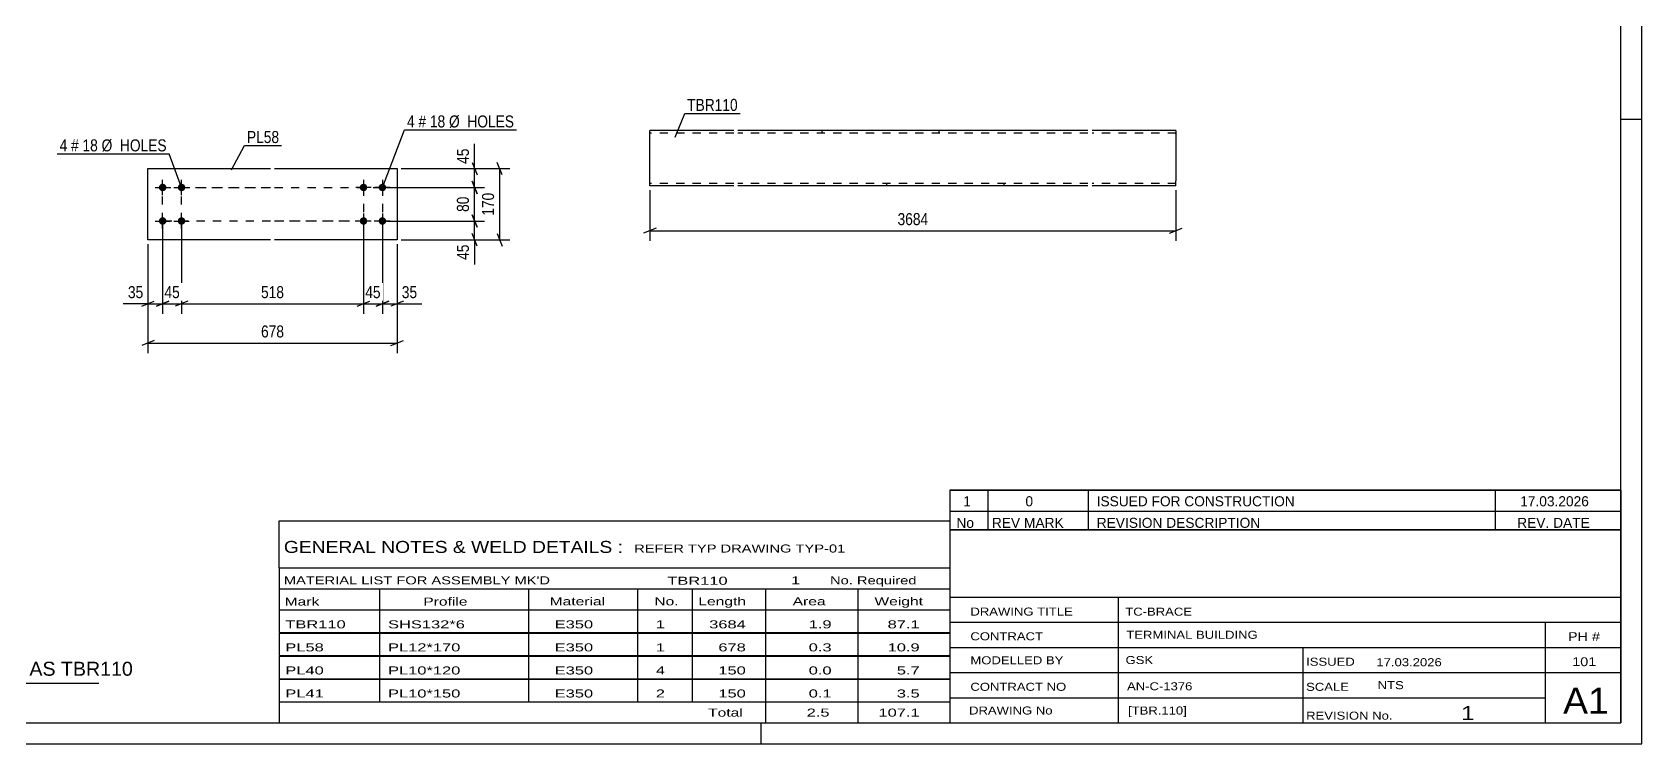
# Model space of a CAD drawing. Header units: millimetres. Extents: x 0 to 594, y 0 to 420.
# Drawn here: x 210.1 to 594, y 0 to 169.8 of the extents above; entities that cross this region are included whole.
import ezdxf

# ---------------------------------------------------------------- set-up
doc = ezdxf.new("R2010")
doc.units = ezdxf.units.MM
doc.linetypes.add('DXK_LINE_DOT2', pattern=[3.9198, 1.9599, -1.9599])
doc.styles.add('Arial', font='ARIAL.TTF', dxfattribs={"height": 0.2})
doc.styles.add('Arial Narrow', font='ARIALN.TTF', dxfattribs={"height": 0.2})

# ---------------------------------------------------------------- blocks, each defined once
blk = doc.blocks.new('Unknown-581559896-1128')
at = {"color": 5, "linetype": 'Continuous'}
for p, q in [((594, 0), (594, 420)), ((589, 5), (589, 415)), ((594, 149), (589, 149)), ((5, 5), (589, 5)), ((384, 0), (384, 5)), ((0, 0), (594, 0))]:
    blk.add_line(p, q, dxfattribs=at)
blk = doc.blocks.new('Part-581559896-3650 - 3649')
at = {"color": 2, "linetype": 'Continuous'}
for p, q in [((237.75, 137.28), (266.95, 137.28)), ((237.75, 120.28), (237.75, 137.28)), ((267.95, 137.28), (297.15, 137.28)), ((297.15, 137.28), (297.15, 120.28)), ((266.95, 120.28), (237.75, 120.28)), ((297.15, 120.28), (267.95, 120.28))]:
    blk.add_line(p, q, dxfattribs=at)
blk = doc.blocks.new('Bolt-581559896-3651 - 3649')
at = {"linetype": 'Continuous'}
for points in [[(289.15, 131.88, -1), (289.15, 133.68, -1)], [(293.65, 131.88, -1), (293.65, 133.68, -1)], [(289.15, 123.88, -1), (289.15, 125.68, -1)], [(293.65, 123.88, -1), (293.65, 125.68, -1)]]:
    blk.add_hatch(color=1, dxfattribs=at).paths.add_polyline_path(points)
at = {"color": 1, "linetype": 'Continuous'}
for p, q in [((289.15, 134.58), (289.15, 130.98)), ((293.65, 134.58), (293.65, 130.98)), ((290.95, 132.78), (287.35, 132.78)), ((295.45, 132.78), (291.85, 132.78)), ((290.95, 124.78), (287.35, 124.78)), ((289.15, 126.58), (289.15, 122.98)), ((295.45, 124.78), (291.85, 124.78)), ((293.65, 126.58), (293.65, 122.98))]:
    blk.add_line(p, q, dxfattribs=at)
blk = doc.blocks.new('Bolt-581559896-3652 - 3649')
at = {"linetype": 'Continuous'}
for points in [[(241.25, 133.68, -1), (241.25, 131.88, -1)], [(245.75, 133.68, -1), (245.75, 131.88, -1)], [(241.25, 125.68, -1), (241.25, 123.88, -1)], [(245.75, 125.68, -1), (245.75, 123.88, -1)]]:
    blk.add_hatch(color=1, dxfattribs=at).paths.add_polyline_path(points)
at = {"color": 1, "linetype": 'Continuous'}
for p, q in [((241.25, 130.98), (241.25, 134.58)), ((245.75, 130.98), (245.75, 134.58)), ((239.45, 132.78), (243.05, 132.78)), ((243.95, 132.78), (247.55, 132.78)), ((239.45, 124.78), (243.05, 124.78)), ((241.25, 122.98), (241.25, 126.58)), ((243.95, 124.78), (247.55, 124.78)), ((245.75, 122.98), (245.75, 126.58))]:
    blk.add_line(p, q, dxfattribs=at)
blk = doc.blocks.new('Part-581559896-1241 - 1223')
at = {"color": 2, "linetype": 'Continuous'}
for p, q in [((377.44, 146.35), (357.44, 146.35)), ((357.44, 133.24), (357.44, 146.35)), ((461.9, 146.35), (378.44, 146.35)), ((482.9, 146.35), (462.9, 146.35)), ((482.9, 146.35), (482.9, 134.35)), ((357.44, 133.15), (357.44, 133.24)), ((377.44, 133.15), (357.44, 133.15)), ((461.9, 133.15), (378.44, 133.15)), ((482.9, 133.15), (462.9, 133.15)), ((482.9, 133.15), (482.9, 134.35))]:
    blk.add_line(p, q, dxfattribs=at)
at = {"color": 7, "linetype": 'DXK_LINE_DOT2'}
for p, q in [((398.44, 146.35), (398.44, 145.75)), ((426.37, 146.35), (426.37, 145.75)), ((377.44, 145.75), (357.44, 145.75)), ((461.9, 145.75), (378.44, 145.75)), ((482.9, 145.75), (462.9, 145.75)), ((482.9, 145.75), (482.9, 145.7)), ((482.9, 145.7), (482.9, 145.75)), ((482.9, 145.61), (482.9, 145.7)), ((482.9, 145.7), (482.9, 145.61)), ((357.44, 133.75), (357.44, 133.79)), ((377.44, 133.75), (357.44, 133.75)), ((461.9, 133.75), (378.44, 133.75)), ((413.97, 133.15), (413.97, 133.75)), ((441.9, 133.15), (441.9, 133.75)), ((482.9, 133.75), (462.9, 133.75)), ((482.9, 133.79), (482.9, 134.12)), ((482.9, 133.75), (482.9, 133.79))]:
    blk.add_line(p, q, dxfattribs=at)
blk = doc.blocks.new('Rectangle-581559896-3824 - 3649')
at = {"color": 1, "linetype": 'DXK_LINE_DOT2'}
for p, q in [((241.25, 132.78), (266.95, 132.78)), ((241.25, 124.78), (241.25, 132.78)), ((267.95, 132.78), (293.65, 132.78)), ((293.65, 132.78), (293.65, 124.78)), ((266.95, 124.78), (241.25, 124.78)), ((293.65, 124.78), (267.95, 124.78))]:
    blk.add_line(p, q, dxfattribs=at)
blk = doc.blocks.new('Rectangle-581559896-3834 - 3649')
at = {"color": 1, "linetype": 'DXK_LINE_DOT2'}
for p, q in [((245.75, 132.78), (266.95, 132.78)), ((245.75, 124.78), (245.75, 132.78)), ((267.95, 132.78), (289.15, 132.78)), ((289.15, 132.78), (289.15, 124.78)), ((266.95, 124.78), (245.75, 124.78)), ((289.15, 124.78), (267.95, 124.78))]:
    blk.add_line(p, q, dxfattribs=at)
blk = doc.blocks.new('StraightDimension-581559896-3657 - 3649')
at = {"color": 7, "linetype": 'Continuous'}
for p, q in [((293.65, 123.78), (293.65, 102.62)), ((297.15, 119.28), (297.15, 102.62)), ((292.15, 104.42), (295.15, 105.62)), ((293.65, 105.02), (297.15, 105.02)), ((298.65, 105.62), (295.65, 104.42))]:
    blk.add_line(p, q, dxfattribs=at)
at = {"color": 0}
blk.add_wipeout([(302.53, 105.77), (302.53, 109.97), (297.68, 109.97), (297.68, 105.77)], dxfattribs=at)
at = {"color": 7, "linetype": 'Continuous'}
blk.add_line((297.15, 105.02), (303.06, 105.02), dxfattribs=at)
blk.add_line((297.15, 105.02), (303.06, 105.02), dxfattribs=at)
at = {"color": 3, "style": 'Arial Narrow'}
blk.add_text('35', height=2.863, dxfattribs=at).set_placement((298.28, 106.37))
blk = doc.blocks.new('StraightDimension-581559896-3658 - 3649')
at = {"color": 7, "linetype": 'Continuous'}
for p, q in [((289.15, 123.78), (289.15, 102.62)), ((293.65, 123.78), (293.65, 102.62)), ((287.65, 104.42), (290.65, 105.62)), ((289.15, 105.02), (293.65, 105.02)), ((295.15, 105.62), (292.15, 104.42))]:
    blk.add_line(p, q, dxfattribs=at)
at = {"color": 0}
blk.add_wipeout([(293.83, 105.77), (293.83, 109.97), (288.97, 109.97), (288.97, 105.77)], dxfattribs=at)
at = {"color": 3, "style": 'Arial Narrow'}
blk.add_text('45', height=2.863, dxfattribs=at).set_placement((289.57, 106.37))
blk = doc.blocks.new('StraightDimension-581559896-3659 - 3649')
at = {"color": 7, "linetype": 'Continuous'}
for p, q in [((245.75, 123.78), (245.75, 102.62)), ((289.15, 123.78), (289.15, 102.62)), ((247.25, 105.62), (244.25, 104.42)), ((245.75, 105.02), (289.15, 105.02)), ((287.65, 104.42), (290.65, 105.62))]:
    blk.add_line(p, q, dxfattribs=at)
at = {"color": 0}
blk.add_wipeout([(270.79, 105.77), (270.79, 109.97), (264.11, 109.97), (264.11, 105.77)], dxfattribs=at)
at = {"color": 3, "style": 'Arial Narrow'}
blk.add_text('518', height=2.863, dxfattribs=at).set_placement((264.71, 106.37))
blk = doc.blocks.new('StraightDimension-581559896-3660 - 3649')
at = {"color": 7, "linetype": 'Continuous'}
for p, q in [((241.25, 123.78), (241.25, 102.62)), ((245.75, 123.78), (245.75, 102.62)), ((239.75, 104.42), (242.75, 105.62)), ((241.25, 105.02), (245.75, 105.02)), ((247.25, 105.62), (244.25, 104.42))]:
    blk.add_line(p, q, dxfattribs=at)
at = {"color": 0}
blk.add_wipeout([(245.93, 105.77), (245.93, 109.97), (241.07, 109.97), (241.07, 105.77)], dxfattribs=at)
at = {"color": 3, "style": 'Arial Narrow'}
blk.add_text('45', height=2.863, dxfattribs=at).set_placement((241.67, 106.37))
blk = doc.blocks.new('StraightDimension-581559896-3661 - 3649')
at = {"color": 7, "linetype": 'Continuous'}
for p, q in [((241.25, 123.78), (241.25, 102.62)), ((237.75, 119.28), (237.75, 102.62)), ((236.25, 104.42), (239.25, 105.62)), ((237.75, 105.02), (241.25, 105.02)), ((242.75, 105.62), (239.75, 104.42))]:
    blk.add_line(p, q, dxfattribs=at)
at = {"color": 0}
blk.add_wipeout([(237.23, 105.77), (237.23, 109.97), (232.37, 109.97), (232.37, 105.77)], dxfattribs=at)
at = {"color": 7, "linetype": 'Continuous'}
blk.add_line((237.75, 105.02), (231.84, 105.02), dxfattribs=at)
blk.add_line((237.75, 105.02), (231.84, 105.02), dxfattribs=at)
at = {"color": 3, "style": 'Arial Narrow'}
blk.add_text('35', height=2.863, dxfattribs=at).set_placement((232.97, 106.37))
blk = doc.blocks.new('StraightDimension-581559896-3677 - 3649')
at = {"color": 7, "linetype": 'Continuous'}
for p, q in [((237.75, 119.28), (237.75, 93.24)), ((297.15, 119.28), (297.15, 93.24)), ((239.25, 96.24), (236.25, 95.04)), ((295.65, 95.04), (298.65, 96.24)), ((237.75, 95.64), (297.15, 95.64))]:
    blk.add_line(p, q, dxfattribs=at)
at = {"color": 0}
blk.add_wipeout([(270.79, 96.39), (270.79, 100.59), (264.11, 100.59), (264.11, 96.39)], dxfattribs=at)
at = {"color": 3, "style": 'Arial Narrow'}
blk.add_text('678', height=2.863, dxfattribs=at).set_placement((264.71, 96.99))
blk = doc.blocks.new('StraightDimension-581559896-3697 - 3649')
at = {"color": 7, "linetype": 'Continuous'}
for p, q in [((322.23, 135.78), (321.03, 138.78)), ((298.15, 137.28), (324.03, 137.28)), ((321.63, 120.28), (321.63, 137.28)), ((298.15, 120.28), (324.03, 120.28)), ((321.03, 121.78), (322.23, 118.78))]:
    blk.add_line(p, q, dxfattribs=at)
at = {"color": 0}
blk.add_wipeout([(320.88, 132.12), (316.68, 132.12), (316.68, 125.44), (320.88, 125.44)], dxfattribs=at)
at = {"color": 3, "style": 'Arial Narrow'}
blk.add_text('170', height=2.863, rotation=90.0002, dxfattribs=at).set_placement((320.28, 126.04))
blk = doc.blocks.new('StraightDimension-581559896-3802 - 3649')
at = {"color": 7, "linetype": 'Continuous'}
for p, q in [((315.03, 138.78), (316.23, 135.78)), ((298.15, 137.28), (318.03, 137.28)), ((315.63, 132.78), (315.63, 137.28)), ((294.65, 132.78), (318.03, 132.78)), ((316.23, 131.28), (315.03, 134.28))]:
    blk.add_line(p, q, dxfattribs=at)
at = {"color": 0}
blk.add_wipeout([(314.88, 142.66), (310.68, 142.66), (310.68, 137.81), (314.88, 137.81)], dxfattribs=at)
at = {"color": 7, "linetype": 'Continuous'}
blk.add_line((315.63, 137.28), (315.63, 143.19), dxfattribs=at)
blk.add_line((315.63, 137.28), (315.63, 143.19), dxfattribs=at)
at = {"color": 3, "style": 'Arial Narrow'}
blk.add_text('45', height=2.863, rotation=90.0002, dxfattribs=at).set_placement((314.28, 138.41))
blk = doc.blocks.new('StraightDimension-581559896-3803 - 3649')
at = {"color": 7, "linetype": 'Continuous'}
for p, q in [((294.65, 132.78), (318.03, 132.78)), ((315.03, 134.28), (316.23, 131.28)), ((315.63, 124.78), (315.63, 132.78)), ((294.65, 124.78), (318.03, 124.78)), ((316.23, 123.28), (315.03, 126.28))]:
    blk.add_line(p, q, dxfattribs=at)
at = {"color": 0}
blk.add_wipeout([(314.88, 131.21), (310.68, 131.21), (310.68, 126.35), (314.88, 126.35)], dxfattribs=at)
at = {"color": 3, "style": 'Arial Narrow'}
blk.add_text('80', height=2.863, rotation=90.0002, dxfattribs=at).set_placement((314.28, 126.95))
blk = doc.blocks.new('StraightDimension-581559896-3804 - 3649')
at = {"color": 7, "linetype": 'Continuous'}
for p, q in [((294.65, 124.78), (318.03, 124.78)), ((315.03, 126.28), (316.23, 123.28)), ((315.63, 120.28), (315.63, 124.78)), ((298.15, 120.28), (318.03, 120.28)), ((316.23, 118.78), (315.03, 121.78))]:
    blk.add_line(p, q, dxfattribs=at)
at = {"color": 0}
blk.add_wipeout([(314.88, 119.76), (310.68, 119.76), (310.68, 114.9), (314.88, 114.9)], dxfattribs=at)
at = {"color": 7, "linetype": 'Continuous'}
blk.add_line((315.63, 120.28), (315.63, 114.38), dxfattribs=at)
blk.add_line((315.63, 120.28), (315.63, 114.38), dxfattribs=at)
at = {"color": 3, "style": 'Arial Narrow'}
blk.add_text('45', height=2.863, rotation=90.0002, dxfattribs=at).set_placement((314.28, 115.5))
blk = doc.blocks.new('StraightDimension-581559896-1324 - 1223')
at = {"color": 7, "linetype": 'Continuous'}
for p, q in [((357.44, 132.15), (357.44, 120.05)), ((482.9, 132.15), (482.9, 120.05)), ((358.94, 123.05), (355.94, 121.85)), ((481.4, 121.85), (484.4, 123.05)), ((357.44, 122.45), (482.9, 122.45))]:
    blk.add_line(p, q, dxfattribs=at)
at = {"color": 0}
blk.add_wipeout([(424.43, 123.2), (424.43, 127.4), (415.91, 127.4), (415.91, 123.2)], dxfattribs=at)
at = {"color": 3, "style": 'Arial Narrow'}
blk.add_text('3684', height=2.863, dxfattribs=at).set_placement((416.51, 123.8))
blk = doc.blocks.new('Unknown-581559896-4515')
at = {"color": 7, "linetype": 'Continuous'}
blk.add_line((156, 14.5), (226, 14.5), dxfattribs=at)
at = {"color": 7, "style": 'Arial'}
blk.add_text('ONE-TCH-BRACE MARKED AS TBR110', height=3.3428, dxfattribs=at).set_placement((147.99, 16.25))
blk = doc.blocks.new('Unknown-581559896-4512')
at = {"color": 7, "linetype": 'Continuous'}
for p, q in [((429, 51.05), (429, 5)), ((429, 51.05), (589, 51.05)), ((589, 51), (589, 5)), ((429, 35), (589, 35)), ((469.14, 35), (469.14, 5)), ((429, 29), (589, 29)), ((571, 5.05), (571, 29.05)), ((429, 23), (589, 23)), ((513.14, 23), (513.14, 5)), ((429, 17), (589, 17)), ((429, 11), (571, 11)), ((429, 5), (589, 5))]:
    blk.add_line(p, q, dxfattribs=at)
at = {"color": 7, "style": 'Arial Narrow'}
for s, height, width, p in [('DRAWING TITLE', 1.9089, 1.425378, (433.88, 30.61)), ('TC-BRACE', 1.909, 1.425378, (470.81, 30.59)), ('TERMINAL BUILDING', 1.9089, 1.425378, (471.06, 25.07)), ('CONTRACT', 1.909, 1.425378, (433.88, 24.71)), ('MODELLED BY', 1.9089, 1.425378, (433.88, 18.98)), ('GSK', 1.909, 1.425378, (470.88, 19.04)), ('ISSUED', 1.909, 1.425378, (513.94, 18.64)), ('17.03.2026', 1.909, 1.425378, (530.69, 18.52)), ('CONTRACT NO', 1.9089, 1.425378, (433.88, 12.66)), ('AN-C-1376', 1.909, 1.425378, (471.23, 12.78)), ('SCALE', 1.909, 1.425378, (513.94, 12.65)), ('A1', 6.204, 1.25, (575.24, 7.2)), ('DRAWING No', 1.909, 1.425378, (433.56, 7)), ('[TBR.110]', 1.909, 1.425378, (471.46, 6.99)), ('REVISION No.', 1.9089, 1.425378, (513.94, 5.77)), ('1', 3.34, 1.5, (550.91, 5.68))]:
    blk.add_text(s, height=height, dxfattribs=dict(at, width=width)).set_placement(p)
at = {"color": 7, "linetype": 'Continuous', "style": 'Arial Narrow'}
for s, height, width, p in [('PH #', 2.1, 1.42538, (576.4, 24.55)), ('101', 2.1, 1.42538, (577.41, 18.55)), ('NTS', 1.909, 1.425378, (531, 13.05))]:
    blk.add_text(s, height=height, dxfattribs=dict(at, width=width)).set_placement(p)
blk = doc.blocks.new('Unknown-581559896-4513')
at = {"color": 7, "linetype": 'Continuous'}
for p, q in [((429, 60.55), (589, 60.55)), ((589, 60.55), (429, 60.55)), ((429, 60.55), (429, 55.55)), ((438, 60.55), (438, 55.55)), ((462, 60.55), (462, 55.55)), ((559, 60.55), (559, 55.55)), ((589, 60.55), (589, 55.55)), ((429, 55.55), (589, 55.55)), ((429, 55.55), (429, 51.05)), ((429, 55.55), (589, 55.55)), ((438, 55.55), (438, 51.05)), ((462, 55.55), (462, 51.05)), ((559, 55.55), (559, 51.05)), ((589, 55.55), (589, 51.05)), ((589, 51.05), (429, 51.05))]:
    blk.add_line(p, q, dxfattribs=at)
at = {"color": 7, "linetype": 'Continuous', "style": 'Arial Narrow'}
for s, height, width, p in [('1', 2.39, 1.196471, (432.16, 56.7)), ('0', 2.39, 1.196471, (447, 56.7)), ('ISSUED FOR CONSTRUCTION', 2.3861, 1.196471, (464, 56.7)), ('17.03.2026', 2.386, 1.196471, (565, 56.7)), ('No', 2.386, 1.2, (430.54, 51.55)), ('REV MARK', 2.386, 1.2, (439, 51.55)), ('REVISION DESCRIPTION', 2.3861, 1.2, (464, 51.55)), ('REV. DATE', 2.386, 1.2, (564.28, 51.55))]:
    blk.add_text(s, height=height, dxfattribs=dict(at, width=width)).set_placement(p)
blk = doc.blocks.new('Unknown-581559896-4514')
at = {"color": 7, "linetype": 'Continuous'}
for p, q in [((269, 53.25), (429, 53.25)), ((269, 42), (269, 53.25)), ((429, 53.25), (429, 42)), ((269, 42), (429, 42)), ((269, 42), (269, 37)), ((429, 42), (429, 37)), ((269, 37), (429, 37)), ((269, 37), (269, 32)), ((293, 37), (293, 32)), ((328.5, 37), (328.5, 32)), ((354.5, 37), (354.5, 32)), ((367.5, 37), (367.5, 32)), ((385, 37), (385, 32)), ((407, 37), (407, 32)), ((429, 37), (429, 32)), ((269, 32), (429, 32)), ((269, 31.95), (269, 26.55)), ((269, 31.95), (429, 31.95)), ((293, 32), (293, 26.5)), ((328.5, 32), (328.5, 26.5)), ((354.5, 32), (354.5, 26.5)), ((367.5, 32), (367.5, 26.5)), ((385, 32), (385, 26.5)), ((407, 32), (407, 26.5)), ((429, 31.95), (429, 26.55)), ((269, 26.55), (429, 26.55)), ((269, 26.45), (269, 21.05)), ((269, 26.45), (429, 26.45)), ((293, 26.5), (293, 21)), ((328.5, 26.5), (328.5, 21)), ((354.5, 26.5), (354.5, 21)), ((367.5, 26.5), (367.5, 21)), ((385, 26.5), (385, 21)), ((407, 26.5), (407, 21)), ((429, 26.45), (429, 21.05)), ((269, 21.05), (429, 21.05)), ((269, 20.95), (269, 15.55)), ((269, 20.95), (429, 20.95)), ((293, 21), (293, 15.5)), ((328.5, 21), (328.5, 15.5)), ((354.5, 21), (354.5, 15.5)), ((367.5, 21), (367.5, 15.5)), ((385, 21), (385, 15.5)), ((407, 21), (407, 15.5)), ((429, 20.95), (429, 15.55)), ((269, 15.55), (429, 15.55)), ((269, 15.45), (269, 10.05)), ((269, 15.45), (429, 15.45)), ((293, 15.5), (293, 10)), ((328.5, 15.5), (328.5, 10)), ((354.5, 15.5), (354.5, 10)), ((367.5, 15.5), (367.5, 10)), ((385, 15.5), (385, 10)), ((407, 15.5), (407, 10)), ((429, 15.45), (429, 10.05)), ((269, 10.05), (429, 10.05)), ((269, 10), (429, 10)), ((269, 10), (269, 5)), ((385, 10), (385, 5)), ((407, 10), (407, 5)), ((429, 10), (429, 5)), ((269, 5), (429, 5))]:
    blk.add_line(p, q, dxfattribs=at)
at = {"color": 7, "style": 'Arial Narrow'}
for s, height, width, p in [('GENERAL NOTES & WELD DETAILS :', 2.8633, 1.4, (270.15, 45.56)), ('REFER TYP DRAWING TYP-01', 1.9089, 1.6, (353.7, 45.66)), ("MATERIAL LIST FOR ASSEMBLY MK'D", 1.9089, 1.6, (270.15, 38.06)), ('TBR110', 1.909, 1.794707, (361.59, 37.97)), ('1', 1.91, 1.794707, (391.08, 38.06)), ('No. Required', 1.9089, 1.6, (400.41, 38.06)), ('Mark', 1.909, 1.7, (270.34, 33)), ('Profile', 1.909, 1.7, (303.41, 33)), ('Material', 1.909, 1.7, (333.54, 33.06)), ('No.', 1.909, 1.7, (358.5, 33.06)), ('Length', 1.909, 1.7, (369, 33.06)), ('Area', 1.909, 1.7, (391.5, 33.06)), ('Weight', 1.909, 1.7, (411, 33.06))]:
    blk.add_text(s, height=height, dxfattribs=dict(at, width=width)).set_placement(p)
at = {"color": 7, "linetype": 'Continuous', "style": 'Arial Narrow'}
for s, height, width, p in [('TBR110', 1.909, 1.794707, (270.5, 27.56)), ('SHS132*6', 1.909, 1.794707, (295, 27.56)), ('E350', 1.909, 1.794707, (334.74, 27.56)), ('1', 1.91, 1.794707, (358.86, 27.56)), ('3684', 1.909, 1.794707, (371.58, 27.56)), ('1.9', 1.909, 1.794707, (395.32, 27.56)), ('87.1', 1.909, 1.794707, (414.14, 27.56)), ('PL58', 1.909, 1.794707, (270.5, 22.06)), ('PL12*170', 1.909, 1.794707, (295, 22.06)), ('E350', 1.909, 1.794707, (334.74, 22.06)), ('1', 1.91, 1.794707, (358.86, 22.06)), ('678', 1.909, 1.794707, (373.77, 22.06)), ('0.3', 1.909, 1.794707, (395.32, 22.06)), ('10.9', 1.909, 1.794707, (414.14, 22.06)), ('PL40', 1.909, 1.794707, (270.5, 16.56)), ('PL10*120', 1.909, 1.794707, (295, 16.56)), ('E350', 1.909, 1.794707, (334.74, 16.56)), ('4', 1.91, 1.794707, (358.86, 16.56)), ('150', 1.909, 1.794707, (373.77, 16.56)), ('0.0', 1.909, 1.794707, (395.32, 16.56)), ('5.7', 1.909, 1.794707, (416.33, 16.56)), ('PL41', 1.909, 1.794707, (270.5, 11.06)), ('PL10*150', 1.909, 1.794707, (295, 11.06)), ('E350', 1.909, 1.794707, (334.74, 11.06)), ('2', 1.91, 1.794707, (358.86, 11.06)), ('150', 1.909, 1.794707, (373.77, 11.06)), ('0.1', 1.909, 1.794707, (395.32, 11.06)), ('3.5', 1.909, 1.794707, (416.33, 11.06)), ('Total', 1.909, 1.7, (371.33, 6.5)), ('2.5', 1.909, 1.794707, (394.83, 6.5)), ('107.1', 1.909, 1.794707, (411.96, 6.5))]:
    blk.add_text(s, height=height, dxfattribs=dict(at, width=width)).set_placement(p)
blk = doc.blocks.new('Mark-581559896-3700 - 3649')
at = {"color": 0}
blk.add_wipeout([(269.03, 143.39), (269.03, 146.39), (261.35, 146.39), (261.35, 143.39)], dxfattribs=at)
blk.add_wipeout([(269.03, 143.39), (269.03, 146.39), (261.35, 146.39), (261.35, 143.39)], dxfattribs=at)
at = {"color": 30, "linetype": 'Continuous'}
for p, q in [((257.67, 136.97), (260.75, 142.79)), ((260.75, 142.79), (269.63, 142.79))]:
    blk.add_line(p, q, dxfattribs=at)
at = {"color": 3, "style": 'Arial Narrow'}
blk.add_text('PL58', height=2.863, dxfattribs=at).set_placement((261.35, 143.39))
blk = doc.blocks.new('Mark-581559896-3703 - 3649')
at = {"color": 0}
blk.add_wipeout([(301.35, 147.11), (301.35, 150.11), (299.52, 150.11), (299.52, 147.11)], dxfattribs=at)
blk.add_wipeout([(301.35, 147.11), (301.35, 150.11), (299.52, 150.11), (299.52, 147.11)], dxfattribs=at)
at = {"color": 7, "linetype": 'Continuous'}
blk.add_line((293.65, 132.78), (298.92, 146.51), dxfattribs=at)
at = {"color": 0}
blk.add_wipeout([(304.08, 147.11), (304.08, 150.11), (302.25, 150.11), (302.25, 147.11)], dxfattribs=at)
blk.add_wipeout([(304.08, 147.11), (304.08, 150.11), (302.25, 150.11), (302.25, 147.11)], dxfattribs=at)
at = {"color": 3, "style": 'Arial Narrow'}
blk.add_text('4', height=2.86, dxfattribs=at).set_placement((299.52, 147.11))
at = {"color": 0}
blk.add_wipeout([(308.64, 147.11), (308.64, 150.11), (304.98, 150.11), (304.98, 147.11)], dxfattribs=at)
blk.add_wipeout([(308.64, 147.11), (308.64, 150.11), (304.98, 150.11), (304.98, 147.11)], dxfattribs=at)
at = {"color": 3, "style": 'Arial Narrow'}
blk.add_text('#', height=2.86, dxfattribs=at).set_placement((302.25, 147.11))
at = {"color": 0}
blk.add_wipeout([(325.06, 147.11), (325.06, 150.11), (309.54, 150.11), (309.54, 147.11)], dxfattribs=at)
blk.add_wipeout([(325.06, 147.11), (325.06, 150.11), (309.54, 150.11), (309.54, 147.11)], dxfattribs=at)
at = {"color": 7, "linetype": 'Continuous'}
blk.add_line((298.92, 146.51), (325.66, 146.51), dxfattribs=at)
at = {"color": 3, "style": 'Arial Narrow'}
for s, p in [('18', (304.98, 147.11)), ('Ø  HOLES', (309.54, 147.11))]:
    blk.add_text(s, height=2.863, dxfattribs=at).set_placement(p)
blk = doc.blocks.new('Mark-581559896-3704 - 3649')
at = {"color": 0}
blk.add_wipeout([(218.5, 141.4), (218.5, 144.4), (216.68, 144.4), (216.68, 141.4)], dxfattribs=at)
blk.add_wipeout([(218.5, 141.4), (218.5, 144.4), (216.68, 144.4), (216.68, 141.4)], dxfattribs=at)
blk.add_wipeout([(221.23, 141.4), (221.23, 144.4), (219.4, 144.4), (219.4, 141.4)], dxfattribs=at)
blk.add_wipeout([(221.23, 141.4), (221.23, 144.4), (219.4, 144.4), (219.4, 141.4)], dxfattribs=at)
at = {"color": 3, "style": 'Arial Narrow'}
blk.add_text('4', height=2.86, dxfattribs=at).set_placement((216.68, 141.4))
at = {"color": 0}
blk.add_wipeout([(225.79, 141.4), (225.79, 144.4), (222.13, 144.4), (222.13, 141.4)], dxfattribs=at)
blk.add_wipeout([(225.79, 141.4), (225.79, 144.4), (222.13, 144.4), (222.13, 141.4)], dxfattribs=at)
at = {"color": 3, "style": 'Arial Narrow'}
blk.add_text('#', height=2.86, dxfattribs=at).set_placement((219.4, 141.4))
at = {"color": 0}
blk.add_wipeout([(242.21, 141.4), (242.21, 144.4), (226.69, 144.4), (226.69, 141.4)], dxfattribs=at)
blk.add_wipeout([(242.21, 141.4), (242.21, 144.4), (226.69, 144.4), (226.69, 141.4)], dxfattribs=at)
at = {"color": 7, "linetype": 'Continuous'}
for p in [(216.08, 140.8), (245.75, 132.78)]:
    blk.add_line(p, (242.81, 140.8), dxfattribs=at)
at = {"color": 3, "style": 'Arial Narrow'}
for s, p in [('18', (222.13, 141.4)), ('Ø  HOLES', (226.69, 141.4))]:
    blk.add_text(s, height=2.863, dxfattribs=at).set_placement(p)
blk = doc.blocks.new('Mark-581559896-1236 - 1223')
at = {"color": 0}
blk.add_wipeout([(378.39, 151.05), (378.39, 154.05), (366.34, 154.05), (366.34, 151.05)], dxfattribs=at)
blk.add_wipeout([(378.39, 151.05), (378.39, 154.05), (366.34, 154.05), (366.34, 151.05)], dxfattribs=at)
at = {"color": 30, "linetype": 'Continuous'}
for p, q in [((363.51, 144.8), (365.74, 150.45)), ((365.74, 150.45), (378.99, 150.45))]:
    blk.add_line(p, q, dxfattribs=at)
at = {"color": 3, "style": 'Arial Narrow'}
blk.add_text('TBR110', height=2.863, dxfattribs=at).set_placement((366.34, 151.05))

msp = doc.modelspace()

# ---------------------------------------------------------------- block references
for name in ['Unknown-581559896-1128', 'Part-581559896-1241 - 1223', 'Part-581559896-3650 - 3649', 'Bolt-581559896-3652 - 3649', 'Bolt-581559896-3651 - 3649', 'Rectangle-581559896-3824 - 3649', 'Rectangle-581559896-3834 - 3649', 'Unknown-581559896-4513', 'Unknown-581559896-4514', 'Unknown-581559896-4512', 'Unknown-581559896-4515']:
    msp.add_blockref(name, (0, 0))

# ---------------------------------------------------------------- next in the draw order: block references
for name in ['Mark-581559896-1236 - 1223', 'Mark-581559896-3700 - 3649', 'Mark-581559896-3704 - 3649', 'StraightDimension-581559896-1324 - 1223', 'StraightDimension-581559896-3657 - 3649']:
    msp.add_blockref(name, (0, 0))

# ---------------------------------------------------------------- next in the draw order: block references
msp.add_blockref('StraightDimension-581559896-3658 - 3649', (0, 0))

# ---------------------------------------------------------------- next in the draw order: block references
msp.add_blockref('StraightDimension-581559896-3659 - 3649', (0, 0))

# ---------------------------------------------------------------- next in the draw order: block references
msp.add_blockref('StraightDimension-581559896-3660 - 3649', (0, 0))

# ---------------------------------------------------------------- next in the draw order: block references
msp.add_blockref('StraightDimension-581559896-3661 - 3649', (0, 0))

# ---------------------------------------------------------------- next in the draw order: block references
msp.add_blockref('StraightDimension-581559896-3677 - 3649', (0, 0))

# ---------------------------------------------------------------- next in the draw order: block references
msp.add_blockref('StraightDimension-581559896-3697 - 3649', (0, 0))

# ---------------------------------------------------------------- next in the draw order: block references
msp.add_blockref('StraightDimension-581559896-3802 - 3649', (0, 0))

# ---------------------------------------------------------------- next in the draw order: block references
msp.add_blockref('StraightDimension-581559896-3803 - 3649', (0, 0))

# ---------------------------------------------------------------- next in the draw order: block references
for name in ['Mark-581559896-3703 - 3649', 'StraightDimension-581559896-3804 - 3649']:
    msp.add_blockref(name, (0, 0))

doc.saveas('drawing.dxf')
